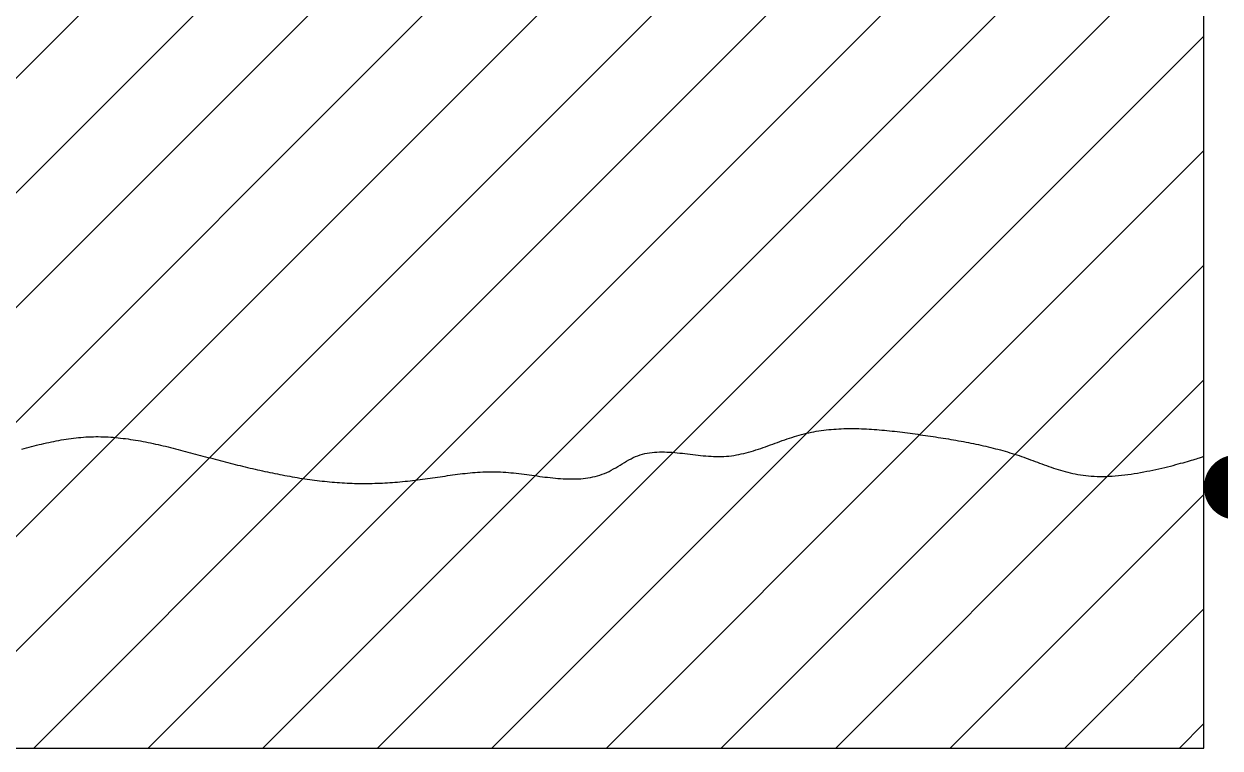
# Model space of a CAD drawing. Extents: x 443 to 1217, y -1921 to -677.
# Drawn here: x 904.97 to 914.8, y -1450.5 to -1444.55 of the extents above; entities that cross this region are included whole.
import ezdxf

# ---------------------------------------------------------------- set-up
doc = ezdxf.new("R2010")
doc.units = 0
doc.header["$MEASUREMENT"] = 0
doc.layers.get('0').update_dxf_attribs({"linetype": 'CONTINUOUS'})
doc.layers.add('2', color=2, linetype='CONTINUOUS')
doc.layers.add('3', color=8, linetype='CONTINUOUS')

msp = doc.modelspace()

# ---------------------------------------------------------------- linework, layer by layer
at = {"color": 0, "const_width": 0.2664}
msp.add_lwpolyline([(914.9451, -1448.2234, 1), (914.9251, -1448.489, 1), (914.9451, -1448.2234)], format="xyb", dxfattribs=at)
at = {"layer": '2', "color": 8, "linetype": 'Continuous'}
for p, q in [((907.2638, -1448.2847), (911.5562, -1443.9924)), ((909.1708, -1448.2615), (913.4913, -1443.941)), ((902.281, -1447.6163), (905.8655, -1444.0318)), ((904.5837, -1448.1393), (908.6331, -1444.0899)), ((905.7174, -1447.9474), (909.5742, -1444.0906)), ((903.4506, -1448.3304), (907.5665, -1444.2146)), ((910.3045, -1448.0696), (914.1634, -1444.2108)), ((902.6113, -1448.2279), (906.5799, -1444.2593)), ((906.4928, -1448.1138), (910.3776, -1444.2291)), ((908.1931, -1448.2973), (912.2534, -1444.237)), ((911.4038, -1447.9122), (914.6687, -1444.6474)), ((912.334, -1447.9239), (914.6687, -1445.5892)), ((913.1134, -1448.0863), (914.6687, -1446.5311)), ((913.8704, -1448.2713), (914.6687, -1447.473)), ((903.1647, -1450.5001), (905.7174, -1447.9474)), ((908.8159, -1450.5001), (911.4038, -1447.9122)), ((909.7578, -1450.5001), (912.334, -1447.9239)), ((904.1066, -1450.5001), (906.4928, -1448.1138)), ((907.8741, -1450.5001), (910.3045, -1448.0696)), ((910.6997, -1450.5001), (913.1134, -1448.0863)), ((905.0485, -1450.5001), (907.2638, -1448.2847)), ((905.9903, -1450.5001), (908.1931, -1448.2973)), ((906.9322, -1450.5001), (909.1708, -1448.2615)), ((911.6416, -1450.5001), (913.8704, -1448.2713)), ((912.5834, -1450.5001), (914.6687, -1448.4148)), ((913.5253, -1450.5001), (914.6687, -1449.3567)), ((914.4672, -1450.5001), (914.6687, -1450.2986))]:
    msp.add_line(p, q, dxfattribs=at)
at = {"layer": '3', "color": 3, "linetype": 'Continuous'}
for p, q in [((914.6687, -1450.5001), (914.6687, -1429.7207)), ((901.3486, -1450.5001), (914.6687, -1450.5001))]:
    msp.add_line(p, q, dxfattribs=at)
at = {"layer": '3', "color": 3}
for p, q in [((905.3153, -1447.961), (905.3355, -1447.9578)), ((905.3355, -1447.9578), (905.3558, -1447.955)), ((905.3558, -1447.955), (905.376, -1447.9524)), ((905.376, -1447.9524), (905.3964, -1447.95)), ((905.3964, -1447.95), (905.4168, -1447.948)), ((905.4168, -1447.948), (905.4369, -1447.946)), ((905.4369, -1447.946), (905.4573, -1447.9444)), ((905.4573, -1447.9444), (905.4777, -1447.943)), ((905.4777, -1447.943), (905.4981, -1447.942)), ((905.4981, -1447.942), (905.5185, -1447.9412)), ((905.5185, -1447.9412), (905.5386, -1447.9406)), ((905.5386, -1447.9406), (905.559, -1447.9404)), ((905.559, -1447.9404), (905.5794, -1447.9404)), ((905.5794, -1447.9404), (905.5998, -1447.9406)), ((905.5998, -1447.9406), (905.6204, -1447.9412)), ((905.6204, -1447.9412), (905.6407, -1447.942)), ((905.6407, -1447.942), (905.6611, -1447.943)), ((905.6611, -1447.943), (905.6815, -1447.9444)), ((905.6815, -1447.9444), (905.7019, -1447.9458)), ((905.7019, -1447.9458), (905.7225, -1447.9476)), ((905.7225, -1447.9476), (905.7428, -1447.9496)), ((905.7428, -1447.9496), (905.7632, -1447.9518)), ((905.7632, -1447.9518), (905.7838, -1447.9542)), ((905.7838, -1447.9542), (905.8042, -1447.9568)), ((905.8042, -1447.9568), (905.8248, -1447.9596)), ((911.2424, -1447.9594), (911.2622, -1447.9528)), ((911.2622, -1447.9528), (911.2819, -1447.9464)), ((911.2819, -1447.9464), (911.3017, -1447.94)), ((911.3017, -1447.94), (911.3217, -1447.934)), ((911.3217, -1447.934), (911.3415, -1447.9282)), ((911.3415, -1447.9282), (911.3615, -1447.9228)), ((911.3615, -1447.9228), (911.3814, -1447.9176)), ((911.3814, -1447.9176), (911.4014, -1447.9128)), ((911.4014, -1447.9128), (911.4216, -1447.9082)), ((911.4216, -1447.9082), (911.4418, -1447.904)), ((911.4418, -1447.904), (911.462, -1447.9002)), ((911.462, -1447.9002), (911.4821, -1447.8966)), ((911.4821, -1447.8966), (911.5025, -1447.8932)), ((911.5025, -1447.8932), (911.5229, -1447.8902)), ((911.5229, -1447.8902), (911.5433, -1447.8875)), ((911.5433, -1447.8875), (911.5637, -1447.8851)), ((911.5637, -1447.8851), (911.584, -1447.8829)), ((911.584, -1447.8829), (911.6046, -1447.8809)), ((911.6046, -1447.8809), (911.6252, -1447.8793)), ((911.6252, -1447.8793), (911.6458, -1447.8777)), ((911.6458, -1447.8777), (911.6664, -1447.8765)), ((911.6664, -1447.8765), (911.6869, -1447.8755)), ((911.6869, -1447.8755), (911.7077, -1447.8747)), ((911.7077, -1447.8747), (911.7285, -1447.8743)), ((911.7285, -1447.8743), (911.7491, -1447.8739)), ((911.7491, -1447.8739), (911.7699, -1447.8737)), ((911.7699, -1447.8737), (911.7908, -1447.8739)), ((911.7908, -1447.8739), (911.8116, -1447.8741)), ((911.8116, -1447.8741), (911.8324, -1447.8745)), ((911.8324, -1447.8745), (911.8534, -1447.8751)), ((911.8534, -1447.8751), (911.8741, -1447.8761)), ((911.8741, -1447.8761), (911.8951, -1447.8769)), ((911.8951, -1447.8769), (911.9161, -1447.8781)), ((911.9161, -1447.8781), (911.9371, -1447.8793)), ((911.9371, -1447.8793), (911.9581, -1447.8809)), ((911.9581, -1447.8809), (911.979, -1447.8823)), ((911.979, -1447.8823), (912, -1447.8841)), ((912, -1447.8841), (912.0212, -1447.8859)), ((912.0212, -1447.8859), (912.0422, -1447.8879)), ((912.0422, -1447.8879), (912.0632, -1447.8898)), ((912.0632, -1447.8898), (912.0843, -1447.892)), ((912.0843, -1447.892), (912.1053, -1447.8944)), ((912.1053, -1447.8944), (912.1265, -1447.8966)), ((912.1265, -1447.8966), (912.1475, -1447.8992)), ((912.1475, -1447.8992), (912.1687, -1447.9018)), ((912.1687, -1447.9018), (912.1896, -1447.9044)), ((912.1896, -1447.9044), (912.2108, -1447.907)), ((912.2108, -1447.907), (912.2318, -1447.9098)), ((912.2318, -1447.9098), (912.253, -1447.9126)), ((912.253, -1447.9126), (912.2739, -1447.9154)), ((912.2739, -1447.9154), (912.2951, -1447.9184)), ((912.2951, -1447.9184), (912.3163, -1447.9212)), ((912.3163, -1447.9212), (912.3373, -1447.9242)), ((912.3373, -1447.9242), (912.3583, -1447.9272)), ((912.3583, -1447.9272), (912.3794, -1447.9302)), ((912.3794, -1447.9302), (912.4004, -1447.9334)), ((912.4004, -1447.9334), (912.4214, -1447.9364)), ((912.4214, -1447.9364), (912.4426, -1447.9396)), ((912.4426, -1447.9396), (912.4636, -1447.9428)), ((912.4636, -1447.9428), (912.4845, -1447.946)), ((912.4845, -1447.946), (912.5053, -1447.9492)), ((912.5053, -1447.9492), (912.5263, -1447.9526)), ((912.5263, -1447.9526), (912.5473, -1447.956)), ((912.5473, -1447.956), (912.5681, -1447.9594)), ((904.9498, -1448.0419), (904.97, -1448.0365)), ((904.97, -1448.0365), (904.9904, -1448.0313)), ((904.9904, -1448.0313), (905.0108, -1448.0259)), ((905.0108, -1448.0259), (905.0312, -1448.0207)), ((905.0312, -1448.0207), (905.0513, -1448.0157)), ((905.0513, -1448.0157), (905.0717, -1448.0107)), ((905.0717, -1448.0107), (905.0921, -1448.0057)), ((905.0921, -1448.0057), (905.1123, -1448.0009)), ((905.1123, -1448.0009), (905.1327, -1447.9963)), ((905.1327, -1447.9963), (905.1528, -1447.9917)), ((905.1528, -1447.9917), (905.1732, -1447.9874)), ((905.1732, -1447.9874), (905.1934, -1447.9832)), ((905.1934, -1447.9832), (905.2138, -1447.979)), ((905.2138, -1447.979), (905.234, -1447.975)), ((905.234, -1447.975), (905.2543, -1447.9712)), ((905.2543, -1447.9712), (905.2745, -1447.9676)), ((905.2745, -1447.9676), (905.2949, -1447.9642)), ((905.2949, -1447.9642), (905.3153, -1447.961)), ((905.8248, -1447.9596), (905.8451, -1447.9626)), ((905.8451, -1447.9626), (905.8655, -1447.9656)), ((905.8655, -1447.9656), (905.8861, -1447.969)), ((905.8861, -1447.969), (905.9065, -1447.9724)), ((905.9065, -1447.9724), (905.9271, -1447.976)), ((905.9271, -1447.976), (905.9476, -1447.9798)), ((905.9476, -1447.9798), (905.968, -1447.9838)), ((905.968, -1447.9838), (905.9886, -1447.988)), ((905.9886, -1447.988), (906.009, -1447.9921)), ((906.009, -1447.9921), (906.0296, -1447.9963)), ((906.0296, -1447.9963), (906.0499, -1448.0009)), ((906.0499, -1448.0009), (906.0705, -1448.0055)), ((906.0705, -1448.0055), (906.0911, -1448.0101)), ((906.0911, -1448.0101), (906.1115, -1448.0149)), ((906.1115, -1448.0149), (906.1321, -1448.0197)), ((906.1321, -1448.0197), (906.1524, -1448.0247)), ((906.1524, -1448.0247), (906.173, -1448.0297)), ((906.173, -1448.0297), (906.1936, -1448.0349)), ((906.1936, -1448.0349), (906.214, -1448.0401)), ((906.214, -1448.0401), (906.2346, -1448.0453)), ((906.2346, -1448.0453), (906.2549, -1448.0507)), ((906.2549, -1448.0507), (906.2755, -1448.0559)), ((906.2755, -1448.0559), (906.2959, -1448.0613)), ((910.9461, -1448.0619), (910.9661, -1448.0559)), ((910.9661, -1448.0559), (910.986, -1448.0497)), ((910.986, -1448.0497), (911.0058, -1448.0433)), ((911.0058, -1448.0433), (911.0256, -1448.0367)), ((911.0256, -1448.0367), (911.0454, -1448.0299)), ((911.0454, -1448.0299), (911.0652, -1448.0229)), ((911.0652, -1448.0229), (911.0849, -1448.0159)), ((911.0849, -1448.0159), (911.1045, -1448.0087)), ((911.1045, -1448.0087), (911.1243, -1448.0017)), ((911.1243, -1448.0017), (911.1439, -1447.9945)), ((911.1439, -1447.9945), (911.1637, -1447.9874)), ((911.1637, -1447.9874), (911.1832, -1447.9804)), ((911.1832, -1447.9804), (911.203, -1447.9732)), ((911.203, -1447.9732), (911.2228, -1447.9662)), ((911.2228, -1447.9662), (911.2424, -1447.9594)), ((912.5681, -1447.9594), (912.5888, -1447.963)), ((912.5888, -1447.963), (912.6098, -1447.9664)), ((912.6098, -1447.9664), (912.6304, -1447.9702)), ((912.6304, -1447.9702), (912.6512, -1447.9738)), ((912.6512, -1447.9738), (912.672, -1447.9776)), ((912.672, -1447.9776), (912.6925, -1447.9814)), ((912.6925, -1447.9814), (912.7131, -1447.9854)), ((912.7131, -1447.9854), (912.7337, -1447.9893)), ((912.7337, -1447.9893), (912.7541, -1447.9933)), ((912.7541, -1447.9933), (912.7747, -1447.9975)), ((912.7747, -1447.9975), (912.795, -1448.0017)), ((912.795, -1448.0017), (912.8154, -1448.0061)), ((912.8154, -1448.0061), (912.8356, -1448.0105)), ((912.8356, -1448.0105), (912.8558, -1448.0151)), ((912.8558, -1448.0151), (912.876, -1448.0197)), ((912.876, -1448.0197), (912.8959, -1448.0245)), ((912.8959, -1448.0245), (912.9161, -1448.0293)), ((912.9161, -1448.0293), (912.9359, -1448.0343)), ((912.9359, -1448.0343), (912.9559, -1448.0393)), ((912.9559, -1448.0393), (912.9757, -1448.0445)), ((912.9757, -1448.0445), (912.9954, -1448.0499)), ((912.9954, -1448.0499), (913.015, -1448.0553)), ((913.015, -1448.0553), (913.0346, -1448.0607)), ((906.2959, -1448.0613), (906.3165, -1448.0667)), ((906.3165, -1448.0667), (906.3369, -1448.0721)), ((906.3369, -1448.0721), (906.3574, -1448.0777)), ((906.3574, -1448.0777), (906.3778, -1448.0831)), ((906.3778, -1448.0831), (906.3984, -1448.0887)), ((906.3984, -1448.0887), (906.4188, -1448.094)), ((906.4188, -1448.094), (906.4392, -1448.0994)), ((906.4392, -1448.0994), (906.4597, -1448.105)), ((906.4597, -1448.105), (906.4801, -1448.1104)), ((906.4801, -1448.1104), (906.5005, -1448.1158)), ((906.5005, -1448.1158), (906.5211, -1448.1212)), ((906.5211, -1448.1212), (906.5415, -1448.1266)), ((906.5415, -1448.1266), (906.5618, -1448.132)), ((906.5618, -1448.132), (906.5822, -1448.1374)), ((906.5822, -1448.1374), (906.6026, -1448.1426)), ((906.6026, -1448.1426), (906.623, -1448.148)), ((906.623, -1448.148), (906.6435, -1448.1532)), ((906.6435, -1448.1532), (906.6639, -1448.1584)), ((909.8867, -1448.1632), (909.9047, -1448.1524)), ((909.9047, -1448.1524), (909.9227, -1448.1418)), ((909.9227, -1448.1418), (909.9409, -1448.1316)), ((909.9409, -1448.1316), (909.9591, -1448.1218)), ((909.9591, -1448.1218), (909.9774, -1448.1126)), ((909.9774, -1448.1126), (909.996, -1448.1044)), ((909.996, -1448.1044), (910.0148, -1448.097)), ((910.0148, -1448.097), (910.034, -1448.0904)), ((910.034, -1448.0904), (910.0532, -1448.0849)), ((910.0532, -1448.0849), (910.0725, -1448.0801)), ((910.0725, -1448.0801), (910.0921, -1448.0761)), ((910.0921, -1448.0761), (910.1119, -1448.0727)), ((910.1119, -1448.0727), (910.1319, -1448.0701)), ((910.1319, -1448.0701), (910.1521, -1448.0681)), ((910.1521, -1448.0681), (910.1724, -1448.0669)), ((910.1724, -1448.0669), (910.1928, -1448.0661)), ((910.1928, -1448.0661), (910.2134, -1448.0657)), ((910.2134, -1448.0657), (910.234, -1448.0659)), ((910.234, -1448.0659), (910.2548, -1448.0667)), ((910.2548, -1448.0667), (910.2757, -1448.0677)), ((910.2757, -1448.0677), (910.2967, -1448.0691)), ((910.2967, -1448.0691), (910.3179, -1448.0707)), ((910.3179, -1448.0707), (910.3391, -1448.0727)), ((910.3391, -1448.0727), (910.3603, -1448.0749)), ((910.3603, -1448.0749), (910.3814, -1448.0773)), ((910.3814, -1448.0773), (910.4028, -1448.0797)), ((910.4028, -1448.0797), (910.4242, -1448.0823)), ((910.4242, -1448.0823), (910.4456, -1448.0849)), ((910.4456, -1448.0849), (910.4669, -1448.0875)), ((910.4669, -1448.0875), (910.4885, -1448.09)), ((910.4885, -1448.09), (910.5099, -1448.0924)), ((910.5099, -1448.0924), (910.5313, -1448.0948)), ((910.5313, -1448.0948), (910.5527, -1448.097)), ((910.5527, -1448.097), (910.574, -1448.099)), ((910.574, -1448.099), (910.5954, -1448.1006)), ((910.5954, -1448.1006), (910.6168, -1448.102)), ((910.6168, -1448.102), (910.638, -1448.103)), ((910.638, -1448.103), (910.6592, -1448.1036)), ((910.6592, -1448.1036), (910.6801, -1448.104)), ((910.6801, -1448.104), (910.7013, -1448.1036)), ((910.7013, -1448.1036), (910.7221, -1448.1028)), ((910.7221, -1448.1028), (910.7429, -1448.1016)), ((910.7429, -1448.1016), (910.7637, -1448.0996)), ((910.7637, -1448.0996), (910.7842, -1448.0972)), ((910.7842, -1448.0972), (910.8048, -1448.0942)), ((910.8048, -1448.0942), (910.8252, -1448.0908)), ((910.8252, -1448.0908), (910.8456, -1448.0871)), ((910.8456, -1448.0871), (910.8658, -1448.0827)), ((910.8658, -1448.0827), (910.8859, -1448.0781)), ((910.8859, -1448.0781), (910.9061, -1448.0729)), ((910.9061, -1448.0729), (910.9261, -1448.0675)), ((910.9261, -1448.0675), (910.9461, -1448.0619)), ((913.0346, -1448.0607), (913.054, -1448.0663)), ((913.054, -1448.0663), (913.0734, -1448.0721)), ((913.0734, -1448.0721), (913.0927, -1448.0781)), ((913.0927, -1448.0781), (913.1119, -1448.0841)), ((913.1119, -1448.0841), (913.1311, -1448.0902)), ((913.1311, -1448.0902), (913.1501, -1448.0966)), ((913.1501, -1448.0966), (913.1691, -1448.103)), ((913.1691, -1448.103), (913.1878, -1448.1096)), ((913.1878, -1448.1096), (913.2066, -1448.1162)), ((913.2066, -1448.1162), (913.2254, -1448.123)), ((913.2254, -1448.123), (913.244, -1448.13)), ((913.244, -1448.13), (913.2626, -1448.137)), ((913.2626, -1448.137), (913.2811, -1448.144)), ((913.2811, -1448.144), (913.2997, -1448.151)), ((913.2997, -1448.151), (913.3185, -1448.1578)), ((914.4778, -1448.1596), (914.4971, -1448.1542)), ((914.4971, -1448.1542), (914.5157, -1448.149)), ((914.5157, -1448.149), (914.5335, -1448.1438)), ((914.5335, -1448.1438), (914.5505, -1448.1388)), ((914.5505, -1448.1388), (914.5667, -1448.1342)), ((914.5667, -1448.1342), (914.5819, -1448.1296)), ((914.5819, -1448.1296), (914.5958, -1448.1254)), ((914.5958, -1448.1254), (914.609, -1448.1214)), ((914.609, -1448.1214), (914.621, -1448.1176)), ((914.621, -1448.1176), (914.632, -1448.1142)), ((914.632, -1448.1142), (914.6418, -1448.111)), ((914.6418, -1448.111), (914.6504, -1448.1084)), ((914.6504, -1448.1084), (914.6578, -1448.106)), ((914.6578, -1448.106), (914.664, -1448.104)), ((914.664, -1448.104), (914.6686, -1448.1024)), ((906.6639, -1448.1584), (906.6843, -1448.1636)), ((906.6843, -1448.1636), (906.7047, -1448.1686)), ((906.7047, -1448.1686), (906.7251, -1448.1738)), ((906.7251, -1448.1738), (906.7454, -1448.1788)), ((906.7454, -1448.1788), (906.7658, -1448.1838)), ((906.7658, -1448.1838), (906.7862, -1448.1886)), ((906.7862, -1448.1886), (906.8066, -1448.1935)), ((906.8066, -1448.1935), (906.827, -1448.1983)), ((906.827, -1448.1983), (906.8473, -1448.2031)), ((906.8473, -1448.2031), (906.8677, -1448.2077)), ((906.8677, -1448.2077), (906.8881, -1448.2125)), ((906.8881, -1448.2125), (906.9087, -1448.2171)), ((906.9087, -1448.2171), (906.9291, -1448.2215)), ((906.9291, -1448.2215), (906.9494, -1448.2261)), ((906.9494, -1448.2261), (906.9698, -1448.2305)), ((906.9698, -1448.2305), (906.9902, -1448.2347)), ((906.9902, -1448.2347), (907.0106, -1448.2391)), ((907.0106, -1448.2391), (907.031, -1448.2431)), ((907.031, -1448.2431), (907.0513, -1448.2473)), ((907.0513, -1448.2473), (907.0717, -1448.2513)), ((907.0717, -1448.2513), (907.0921, -1448.2553)), ((908.4921, -1448.2551), (908.5125, -1448.2523)), ((908.5125, -1448.2523), (908.5331, -1448.2495)), ((908.5331, -1448.2495), (908.5536, -1448.2469)), ((908.5536, -1448.2469), (908.5742, -1448.2445)), ((908.5742, -1448.2445), (908.5948, -1448.2421)), ((908.5948, -1448.2421), (908.6154, -1448.2397)), ((908.6154, -1448.2397), (908.636, -1448.2377)), ((908.636, -1448.2377), (908.6565, -1448.2357)), ((908.6565, -1448.2357), (908.6773, -1448.2341)), ((908.6773, -1448.2341), (908.6981, -1448.2325)), ((908.6981, -1448.2325), (908.7189, -1448.2311)), ((908.7189, -1448.2311), (908.7397, -1448.2301)), ((908.7397, -1448.2301), (908.7604, -1448.2293)), ((908.7604, -1448.2293), (908.7814, -1448.2287)), ((908.7814, -1448.2287), (908.8024, -1448.2283)), ((908.8024, -1448.2283), (908.8234, -1448.2283)), ((908.8234, -1448.2283), (908.8444, -1448.2287)), ((908.8444, -1448.2287), (908.8655, -1448.2293)), ((908.8655, -1448.2293), (908.8867, -1448.2301)), ((908.8867, -1448.2301), (908.9081, -1448.2313)), ((908.9081, -1448.2313), (908.9295, -1448.2329)), ((908.9295, -1448.2329), (908.9507, -1448.2345)), ((908.9507, -1448.2345), (908.9722, -1448.2365)), ((908.9722, -1448.2365), (908.9936, -1448.2387)), ((908.9936, -1448.2387), (909.015, -1448.2411)), ((909.015, -1448.2411), (909.0366, -1448.2437)), ((909.0366, -1448.2437), (909.0581, -1448.2463)), ((909.0581, -1448.2463), (909.0797, -1448.2491)), ((909.0797, -1448.2491), (909.1011, -1448.2521)), ((909.1011, -1448.2521), (909.1227, -1448.2549)), ((909.7029, -1448.2559), (909.7221, -1448.2495)), ((909.7221, -1448.2495), (909.7409, -1448.2423)), ((909.7409, -1448.2423), (909.7597, -1448.2343)), ((909.7597, -1448.2343), (909.778, -1448.2255)), ((909.778, -1448.2255), (909.7964, -1448.2161)), ((909.7964, -1448.2161), (909.8146, -1448.2061)), ((909.8146, -1448.2061), (909.8328, -1448.1957)), ((909.8328, -1448.1957), (909.8508, -1448.1852)), ((909.8508, -1448.1852), (909.8687, -1448.1742)), ((909.8687, -1448.1742), (909.8867, -1448.1632)), ((913.3185, -1448.1578), (913.3371, -1448.1648)), ((913.3371, -1448.1648), (913.3559, -1448.1718)), ((913.3559, -1448.1718), (913.3747, -1448.1786)), ((913.3747, -1448.1786), (913.3934, -1448.1854)), ((913.3934, -1448.1854), (913.4124, -1448.1919)), ((913.4124, -1448.1919), (913.4316, -1448.1983)), ((913.4316, -1448.1983), (913.4508, -1448.2047)), ((913.4508, -1448.2047), (913.4702, -1448.2109)), ((913.4702, -1448.2109), (913.4897, -1448.2169)), ((913.4897, -1448.2169), (913.5093, -1448.2225)), ((913.5093, -1448.2225), (913.5293, -1448.2281)), ((913.5293, -1448.2281), (913.5495, -1448.2333)), ((913.5495, -1448.2333), (913.5699, -1448.2383)), ((913.5699, -1448.2383), (913.5904, -1448.2429)), ((913.5904, -1448.2429), (913.6114, -1448.2473)), ((913.6114, -1448.2473), (913.6326, -1448.2511)), ((913.6326, -1448.2511), (913.654, -1448.2549)), ((914.0176, -1448.2547), (914.0436, -1448.2513)), ((914.0436, -1448.2513), (914.0698, -1448.2475)), ((914.0698, -1448.2475), (914.0959, -1448.2435)), ((914.0959, -1448.2435), (914.1221, -1448.2393)), ((914.1221, -1448.2393), (914.1481, -1448.2349)), ((914.1481, -1448.2349), (914.1739, -1448.2301)), ((914.1739, -1448.2301), (914.1996, -1448.2253)), ((914.1996, -1448.2253), (914.225, -1448.2201)), ((914.225, -1448.2201), (914.2502, -1448.2149)), ((914.2502, -1448.2149), (914.275, -1448.2095)), ((914.275, -1448.2095), (914.2995, -1448.2041)), ((914.2995, -1448.2041), (914.3237, -1448.1985)), ((914.3237, -1448.1985), (914.3473, -1448.1929)), ((914.3473, -1448.1929), (914.3705, -1448.1874)), ((914.3705, -1448.1874), (914.393, -1448.1818)), ((914.393, -1448.1818), (914.4152, -1448.1762)), ((914.4152, -1448.1762), (914.4368, -1448.1706)), ((914.4368, -1448.1706), (914.4576, -1448.165)), ((914.4576, -1448.165), (914.4778, -1448.1596)), ((907.0921, -1448.2553), (907.1127, -1448.2591)), ((907.1127, -1448.2591), (907.1331, -1448.2629)), ((907.1331, -1448.2629), (907.1534, -1448.2665)), ((907.1534, -1448.2665), (907.1738, -1448.2701)), ((907.1738, -1448.2701), (907.1942, -1448.2737)), ((907.1942, -1448.2737), (907.2148, -1448.2771)), ((907.2148, -1448.2771), (907.2352, -1448.2803)), ((907.2352, -1448.2803), (907.2555, -1448.2835)), ((907.2555, -1448.2835), (907.2761, -1448.2867)), ((907.2761, -1448.2867), (907.2965, -1448.2897)), ((907.2965, -1448.2897), (907.3171, -1448.2924)), ((907.3171, -1448.2924), (907.3375, -1448.2952)), ((907.3375, -1448.2952), (907.3578, -1448.298)), ((907.3578, -1448.298), (907.3784, -1448.3004)), ((907.3784, -1448.3004), (907.399, -1448.303)), ((907.399, -1448.303), (907.4194, -1448.3052)), ((907.4194, -1448.3052), (907.44, -1448.3076)), ((907.44, -1448.3076), (907.4605, -1448.3096)), ((907.4605, -1448.3096), (907.4809, -1448.3116)), ((907.4809, -1448.3116), (907.5015, -1448.3134)), ((907.5015, -1448.3134), (907.5221, -1448.3152)), ((907.5221, -1448.3152), (907.5427, -1448.3168)), ((907.5427, -1448.3168), (907.5632, -1448.3182)), ((907.5632, -1448.3182), (907.5838, -1448.3196)), ((907.5838, -1448.3196), (907.6044, -1448.3208)), ((907.6044, -1448.3208), (907.625, -1448.3218)), ((907.625, -1448.3218), (907.6456, -1448.3228)), ((907.6456, -1448.3228), (907.6661, -1448.3236)), ((907.6661, -1448.3236), (907.6869, -1448.3242)), ((907.6869, -1448.3242), (907.7075, -1448.3246)), ((907.7075, -1448.3246), (907.7281, -1448.325)), ((907.7281, -1448.325), (907.7489, -1448.3252)), ((907.7489, -1448.3252), (907.7694, -1448.3252)), ((907.7694, -1448.3252), (907.7902, -1448.3252)), ((907.7902, -1448.3252), (907.811, -1448.325)), ((907.811, -1448.325), (907.8316, -1448.3246)), ((907.8316, -1448.3246), (907.8523, -1448.324)), ((907.8523, -1448.324), (907.8731, -1448.3232)), ((907.8731, -1448.3232), (907.8939, -1448.3224)), ((907.8939, -1448.3224), (907.9147, -1448.3216)), ((907.9147, -1448.3216), (907.9353, -1448.3204)), ((907.9353, -1448.3204), (907.956, -1448.3192)), ((907.956, -1448.3192), (907.9768, -1448.3178)), ((907.9768, -1448.3178), (907.9976, -1448.3164)), ((907.9976, -1448.3164), (908.0184, -1448.3148)), ((908.0184, -1448.3148), (908.0392, -1448.3132)), ((908.0392, -1448.3132), (908.0597, -1448.3114)), ((908.0597, -1448.3114), (908.0805, -1448.3094)), ((908.0805, -1448.3094), (908.1013, -1448.3074)), ((908.1013, -1448.3074), (908.1219, -1448.3052)), ((908.1219, -1448.3052), (908.1427, -1448.303)), ((908.1427, -1448.303), (908.1632, -1448.3008)), ((908.1632, -1448.3008), (908.184, -1448.2984)), ((908.184, -1448.2984), (908.2046, -1448.2958)), ((908.2046, -1448.2958), (908.2252, -1448.2932)), ((908.2252, -1448.2932), (908.246, -1448.2906)), ((908.246, -1448.2906), (908.2665, -1448.2879)), ((908.2665, -1448.2879), (908.2871, -1448.2851)), ((908.2871, -1448.2851), (908.3075, -1448.2821)), ((908.3075, -1448.2821), (908.3281, -1448.2791)), ((908.3281, -1448.2791), (908.3487, -1448.2761)), ((908.3487, -1448.2761), (908.369, -1448.2731)), ((908.369, -1448.2731), (908.3896, -1448.2701)), ((908.3896, -1448.2701), (908.41, -1448.2671)), ((908.41, -1448.2671), (908.4306, -1448.2639)), ((908.4306, -1448.2639), (908.4512, -1448.2609)), ((908.4512, -1448.2609), (908.4715, -1448.2581)), ((908.4715, -1448.2581), (908.4921, -1448.2551)), ((909.1227, -1448.2549), (909.1443, -1448.2579)), ((909.1443, -1448.2579), (909.1658, -1448.2609)), ((909.1658, -1448.2609), (909.1872, -1448.2637)), ((909.1872, -1448.2637), (909.2088, -1448.2667)), ((909.2088, -1448.2667), (909.2302, -1448.2695)), ((909.2302, -1448.2695), (909.2518, -1448.2721)), ((909.2518, -1448.2721), (909.2731, -1448.2747)), ((909.2731, -1448.2747), (909.2945, -1448.2771)), ((909.2945, -1448.2771), (909.3157, -1448.2795)), ((909.3157, -1448.2795), (909.3371, -1448.2815)), ((909.3371, -1448.2815), (909.3582, -1448.2833)), ((909.3582, -1448.2833), (909.3792, -1448.2849)), ((909.3792, -1448.2849), (909.4002, -1448.2863)), ((909.4002, -1448.2863), (909.4212, -1448.2873)), ((909.4212, -1448.2873), (909.4422, -1448.2879)), ((909.4422, -1448.2879), (909.4629, -1448.2883)), ((909.4629, -1448.2883), (909.4835, -1448.2883)), ((909.4835, -1448.2883), (909.5041, -1448.2879)), ((909.5041, -1448.2879), (909.5247, -1448.2871)), ((909.5247, -1448.2871), (909.5451, -1448.2857)), ((909.5451, -1448.2857), (909.5652, -1448.2839)), ((909.5652, -1448.2839), (909.5854, -1448.2817)), ((909.5854, -1448.2817), (909.6052, -1448.2789)), ((909.6052, -1448.2789), (909.6252, -1448.2755)), ((909.6252, -1448.2755), (909.6448, -1448.2715)), ((909.6448, -1448.2715), (909.6643, -1448.2669)), ((909.6643, -1448.2669), (909.6837, -1448.2617)), ((909.6837, -1448.2617), (909.7029, -1448.2559)), ((913.654, -1448.2549), (913.6758, -1448.2581)), ((913.6758, -1448.2581), (913.6979, -1448.2609)), ((913.6979, -1448.2609), (913.7205, -1448.2631)), ((913.7205, -1448.2631), (913.7433, -1448.2651)), ((913.7433, -1448.2651), (913.7665, -1448.2665)), ((913.7665, -1448.2665), (913.7902, -1448.2675)), ((913.7902, -1448.2675), (913.8142, -1448.2679)), ((913.8142, -1448.2679), (913.8386, -1448.2679)), ((913.8386, -1448.2679), (913.8636, -1448.2673)), ((913.8636, -1448.2673), (913.8885, -1448.2661)), ((913.8885, -1448.2661), (913.9139, -1448.2647)), ((913.9139, -1448.2647), (913.9397, -1448.2627)), ((913.9397, -1448.2627), (913.9655, -1448.2605)), ((913.9655, -1448.2605), (913.9914, -1448.2577)), ((913.9914, -1448.2577), (914.0176, -1448.2547))]:
    msp.add_line(p, q, dxfattribs=at)

doc.saveas('drawing.dxf')
